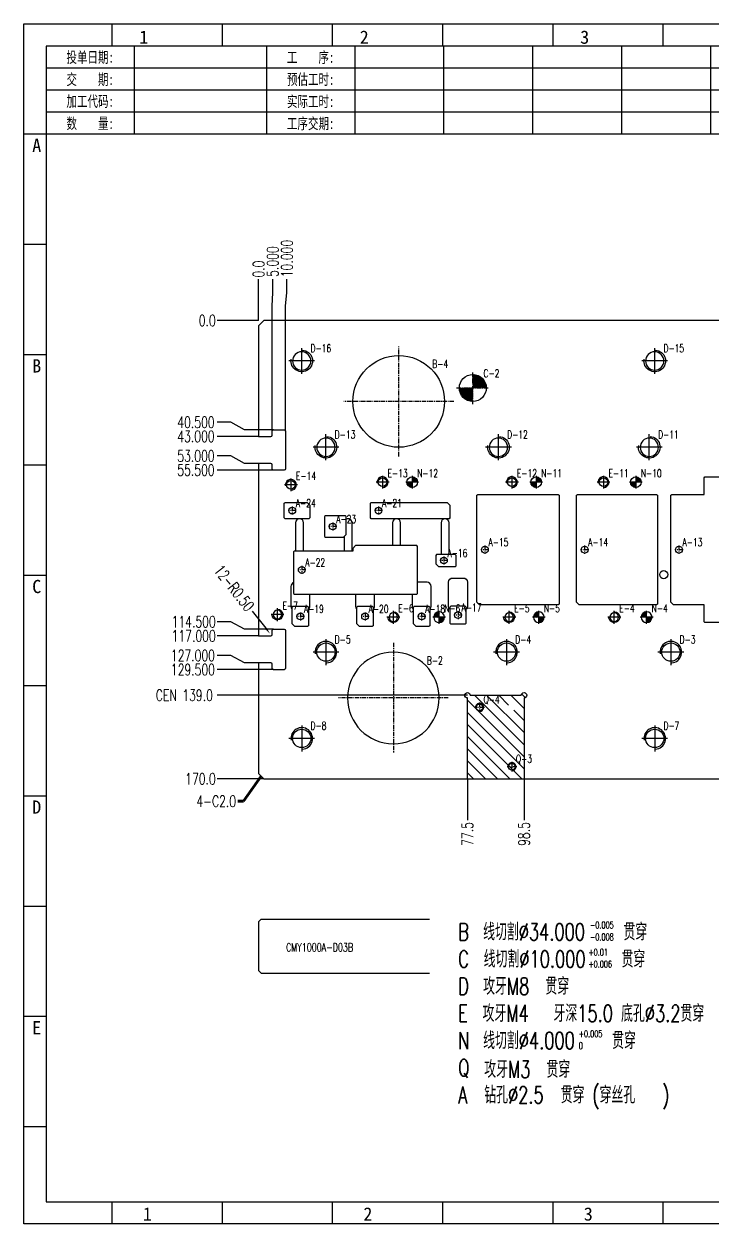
# Model space of a CAD drawing. Header units: millimetres. Extents: x -2852 to 5627, y -2271 to 1849.
# Drawn here: x 4346.7 to 4602.1, y -1220.9 to -775.8 of the extents above; entities that cross this region are included whole.
import ezdxf
from ezdxf.enums import TextEntityAlignment as Align

# ---------------------------------------------------------------- set-up
doc = ezdxf.new("R2010")
doc.units = ezdxf.units.MM
doc.header["$PDSIZE"] = 3
doc.linetypes.add('CENTER', pattern=[50.8, 31.75, -6.35, 6.35, -6.35])
doc.linetypes.add('CENTER2', pattern=[1.125, 0.75, -0.125, 0.125, -0.125])
for name, color, linetype in [('1', 7, 'Continuous'), ('41', 1, 'Continuous'), ('51', 1, 'CENTER2'), ('D03', 7, 'Continuous'), ('D031', 217, 'Continuous')]:
    doc.layers.add(name, color=color, linetype=linetype)
doc.styles.add('jet01', font='simplex.shx', dxfattribs={"width": 0.7, "bigfont": 'hztxt.shx'})
doc.styles.add('jet02', font='simplex.shx', dxfattribs={"width": 0.7})
doc.styles.get("Standard").update_dxf_attribs({"font": '仿宋_GB2312_0.ttf', "width": 0.7})
doc.styles.add('tk', font='', dxfattribs={"width": 0.7})
doc.styles.add('tk 2', font='仿宋_GB2312_0.ttf', dxfattribs={"width": 0.65})
doc.styles.get('tk').set_extended_font_data('NSimSun')
doc.dimstyles.new('jet02', dxfattribs={"dimtxt": 3.5, "dimasz": 2.1, "dimexe": 1, "dimexo": 0, "dimgap": 0.5, "dimtad": 0, "dimtoh": 1, "dimdec": 3, "dimzin": 9, "dimdsep": 46, "dimtxsty": 'jet02', "dimcen": 0, "dimclrt": 256, "dimazin": 2, "dimtfac": 1, "dimtdec": 3, "dimtofl": 0, "dimtmove": 0, "dimatfit": 1, "dimfxl": 0, "dimarcsym": 0})

# ---------------------------------------------------------------- blocks, each defined once
blk = doc.blocks.new('A3-N')
at = {"layer": '1', "color": 1}
for p, q in [((0, 0), (0, 296.73)), ((0, 296.73), (420, 296.73)), ((21.82, 291.27), (21.82, 296.73)), ((49.09, 291.27), (49.09, 296.73)), ((76.36, 291.27), (76.36, 296.73)), ((103.64, 291.27), (103.64, 296.73)), ((103.64, 291.27), (103.64, 296.73)), ((103.64, 291.27), (103.64, 296.73)), ((130.91, 291.27), (130.91, 296.73)), ((158.18, 291.27), (158.18, 296.73)), ((5.45, 269.45), (0, 269.45)), ((5.45, 242.18), (0, 242.18)), ((5.45, 214.91), (0, 214.91)), ((5.45, 187.64), (0, 187.64)), ((5.45, 160.36), (0, 160.36)), ((5.45, 133.09), (0, 133.09)), ((5.45, 105.82), (0, 105.82)), ((5.45, 78.55), (0, 78.55)), ((5.45, 51.27), (0, 51.27)), ((5.45, 24), (0, 24)), ((21.82, 0), (21.82, 5.45)), ((49.09, 0), (49.09, 5.45)), ((76.36, 0), (76.36, 5.45)), ((103.64, 0), (103.64, 5.45)), ((130.91, 0), (130.91, 5.45)), ((158.18, 0), (158.18, 5.45)), ((1, 0), (0, 0)), ((420, 0), (1, 0))]:
    blk.add_line(p, q, dxfattribs=at)
at = {"layer": '1'}
blk.add_lwpolyline([(221.45, 5.45), (414.55, 5.45), (414.55, 291.27), (5.45, 291.27), (5.45, 5.45), (414.55, 5.45)], dxfattribs=at)
at = {"layer": '41'}
for p, q in [((27.27, 291.27), (27.27, 269.45)), ((60, 291.27), (60, 269.45)), ((81.82, 291.27), (81.82, 269.45)), ((103.82, 291.27), (103.82, 269.45)), ((125.82, 291.27), (125.82, 269.45)), ((147.82, 291.27), (147.82, 269.45)), ((169.82, 291.27), (169.82, 269.45)), ((367.82, 285.82), (5.45, 285.82)), ((367.82, 280.36), (5.45, 280.36)), ((367.82, 274.91), (5.45, 274.91)), ((414.55, 269.45), (5.45, 269.45))]:
    blk.add_line(p, q, dxfattribs=at)
at = {"layer": '1', "color": 1}
for s, p in [('1', (29.64, 295.11)), ('2', (84.18, 295.11)), ('3', (138.73, 295.11)), ('1', (30.53, 4.11)), ('2', (85.08, 4.11)), ('3', (139.62, 4.11))]:
    blk.add_text(s, height=3.27, dxfattribs=at).set_placement(p, align=Align.TOP_CENTER)
at = {"layer": '1', "style": 'tk', "width": 0.7}
for s, p in [('投单日期:', (16.36, 288.55)), ('工    序:', (70.91, 288.55)), ('交    期:', (16.36, 283.09)), ('预估工时:', (70.91, 283.09)), ('加工代码:', (16.36, 277.64)), ('实际工时:', (70.91, 277.64)), ('数    量:', (16.36, 272.18)), ('工序交期:', (70.91, 272.18))]:
    blk.add_text(s, height=2.727, dxfattribs=at).set_placement(p, align=Align.MIDDLE)
at = {"layer": '1', "color": 1}
for s, p in [('A', (2.04, 268.36)), ('B', (2.04, 213.82)), ('C', (2.04, 159.27)), ('D', (2.04, 104.73)), ('E', (2.04, 50.18))]:
    blk.add_text(s, height=3.27, dxfattribs=at).set_placement(p, align=Align.TOP_LEFT)
at = {"layer": '1', "style": 'tk 2', "width": 0.7}
for tag, p in [('PATR-NO1', (309.84, 32.96)), ('TITLE', (365.74, 30.9)), ('PATR-NO2', (309.84, 27.81)), ('DWG-NO:', (366.54, 18.14))]:
    blk.add_attdef(tag, p, '', height=3.27, dxfattribs=at)
at = {"layer": '1', "color": 1, "style": 'tk 2', "width": 0.7}
for tag, p in [('DRAW', (314.55, 7.27)), ('DATE', (334.72, 7.32))]:
    blk.add_attdef(tag, p, '', height=3.49, dxfattribs=at)
at = {"layer": '1', "style": 'tk 2', "width": 0.7}
for tag, p in [('SCALE', (376.55, 8.73)), ('SHEET', (386.6, 8.72)), ('REV', (397.38, 8.73))]:
    blk.add_attdef(tag, text='', height=2.18, dxfattribs=at).set_placement(p, align=Align.MIDDLE_LEFT)
blk = doc.blocks.new('D03-POST20')
at = {"layer": 'D03', "color": 6, "linetype": 'CENTER', "ltscale": 0.05}
for p, q in [((0, 20.4), (0, -20.4)), ((20.4, 0), (-20.4, 0))]:
    blk.add_line(p, q, dxfattribs=at)
at = {"layer": 'D03', "linetype": 'Continuous', "ltscale": 0.05}
blk.add_circle((0, 0), 17, dxfattribs=at)
blk = doc.blocks.new('D03-M3')
at = {"layer": 'D03', "color": 6, "linetype": 'CENTER', "ltscale": 0.05}
for p, q in [((1.8, 0), (-1.8, 0)), ((0, 1.8), (0, -1.8))]:
    blk.add_line(p, q, dxfattribs=at)
at = {"layer": 'D03', "linetype": 'Continuous', "ltscale": 0.05}
blk.add_circle((0, 0), 1.25, dxfattribs=at)
at = {"layer": 'D03', "color": 3, "linetype": 'Continuous', "ltscale": 0.05}
blk.add_arc((0, 0), 1.5, 275.0197, 189.0761, dxfattribs=at)
blk = doc.blocks.new('D03-PIN10')
at = {"layer": 'D03', "color": 6, "linetype": 'CENTER', "ltscale": 0.05}
for p, q in [((0, 6), (0, -6)), ((6, 0), (-6, 0))]:
    blk.add_line(p, q, dxfattribs=at)
at = {"layer": 'D03', "linetype": 'Continuous', "ltscale": 0.05}
blk.add_circle((0, 0), 5, dxfattribs=at)
blk = doc.blocks.new('D03-M4')
at = {"layer": 'D03', "color": 6, "linetype": 'CENTER'}
for p, q in [((2.4, 0), (-2.4, 0)), ((0, 2.4), (0, -2.4))]:
    blk.add_line(p, q, dxfattribs=at)
at = {"layer": 'D03', "linetype": 'Continuous'}
blk.add_circle((0, 0), 1.6, dxfattribs=at)
at = {"layer": 'D03', "color": 3, "linetype": 'Continuous'}
blk.add_arc((0, 0), 2, 275.0197, 189.0761, dxfattribs=at)
blk = doc.blocks.new('D03-DL4')
at = {"layer": 'D03', "color": 6, "linetype": 'CENTER'}
for p, q in [((2.4, 0), (-2.4, 0)), ((0, 2.4), (0, -2.4))]:
    blk.add_line(p, q, dxfattribs=at)
at = {"layer": 'D03', "linetype": 'Continuous'}
blk.add_circle((0, 0), 2, dxfattribs=at)
blk = doc.blocks.new('D03-L8')
at = {"layer": 'D03', "color": 6, "linetype": 'CENTER'}
for p, q in [((0, 4.8), (0, -4.8)), ((4.8, 0), (-4.8, 0))]:
    blk.add_line(p, q, dxfattribs=at)
at = {"layer": 'D03', "linetype": 'Continuous'}
blk.add_circle((0, 0), 3.4, dxfattribs=at)
at = {"layer": 'D03', "color": 3, "linetype": 'Continuous'}
blk.add_arc((0, 0), 4, 275.0197, 189.0761, dxfattribs=at)
blk = doc.blocks.new('WCS')
at = {"layer": '1', "color": 6, "linetype": 'CENTER', "ltscale": 0.05}
for p, q in [((1.5, 0), (-1.5, 0)), ((0, 1.5), (0, -1.5))]:
    blk.add_line(p, q, dxfattribs=at)
at = {"layer": '1', "linetype": 'Continuous', "ltscale": 0.05}
blk.add_circle((0, 0), 1.25, dxfattribs=at)
blk = doc.blocks.new('*D4894')
at = {"layer": '41', "ltscale": 0.05}
blk.add_line((1631.62, 2237.45), (1636.59, 2231.13), dxfattribs=at)
blk.add_solid([(1636.26, 2230.87), (1636.92, 2231.39), (1638.15, 2229.15)], dxfattribs=at)
at = {"layer": 'Defpoints', "color": 0, "ltscale": 0.05}
for p in [(1638.15, 2229.15), (1638.45, 2228.76)]:
    blk.add_point(p, dxfattribs=at)
at = {"layer": '41', "ltscale": 0.05, "insert": (1624.89, 2246.02), "char_height": 4.2, "attachment_point": 5, "rotation": 308.1592, "style": 'jet02'}
blk.add_mtext('12-R0.50', dxfattribs=at)
blk = doc.blocks.new('*D4896')
at = {"layer": '41', "ltscale": 0.05}
blk.add_line((1633.95, 2345.26), (1618.58, 2345.26), dxfattribs=at)
at = {"layer": 'Defpoints', "color": 0, "ltscale": 0.05}
for p in [(1618.58, 2345.26), (1633.95, 2345.26), (1633.95, 2345.26)]:
    blk.add_point(p, dxfattribs=at)
at = {"layer": '41', "ltscale": 0.05, "insert": (1614.9, 2345.26), "char_height": 4.2, "attachment_point": 5, "style": 'jet02'}
blk.add_mtext('0.0', dxfattribs=at)
blk = doc.blocks.new('*D4897')
at = {"layer": '41', "ltscale": 0.05}
blk.add_line((1635.95, 2175.26), (1618.58, 2175.26), dxfattribs=at)
at = {"layer": 'Defpoints', "color": 0, "ltscale": 0.05}
for p in [(1633.95, 2345.26), (1618.58, 2175.26), (1635.95, 2175.26)]:
    blk.add_point(p, dxfattribs=at)
at = {"layer": '41', "ltscale": 0.05, "insert": (1612.38, 2175.26), "char_height": 4.2, "attachment_point": 5, "style": 'jet02'}
blk.add_mtext('170.0', dxfattribs=at)
blk = doc.blocks.new('*D4898')
at = {"layer": '41', "ltscale": 0.05}
blk.add_line((1711.45, 2206.26), (1618.58, 2206.26), dxfattribs=at)
at = {"layer": 'Defpoints', "color": 0, "ltscale": 0.05}
for p in [(1633.95, 2345.26), (1618.58, 2206.26), (1711.45, 2206.26)]:
    blk.add_point(p, dxfattribs=at)
at = {"layer": '41', "ltscale": 0.05, "insert": (1605.38, 2206.26), "char_height": 4.2, "attachment_point": 5, "style": 'jet02'}
blk.add_mtext('{\\C1; CEN }139.0', dxfattribs=at)
blk = doc.blocks.new('*D4899')
at = {"layer": '41', "ltscale": 0.05}
blk.add_line((1639.45, 2215.76), (1618.58, 2215.76), dxfattribs=at)
at = {"layer": 'Defpoints', "color": 0, "ltscale": 0.05}
for p in [(1633.95, 2345.26), (1618.58, 2215.76), (1639.45, 2215.76)]:
    blk.add_point(p, dxfattribs=at)
at = {"layer": '41', "ltscale": 0.05, "insert": (1609.58, 2215.76), "char_height": 4.2, "attachment_point": 5, "style": 'jet02'}
blk.add_mtext('129.500', dxfattribs=at)
blk = doc.blocks.new('*D4900')
at = {"layer": '41', "ltscale": 0.05}
for p, q in [((1623.62, 2221.01), (1618.58, 2221.01)), ((1628.66, 2218.26), (1623.62, 2221.01)), ((1633.95, 2218.26), (1628.66, 2218.26))]:
    blk.add_line(p, q, dxfattribs=at)
at = {"layer": 'Defpoints', "color": 0, "ltscale": 0.05}
for p in [(1633.95, 2345.26), (1618.58, 2221.01), (1633.95, 2218.26)]:
    blk.add_point(p, dxfattribs=at)
at = {"layer": '41', "ltscale": 0.05, "insert": (1609.58, 2221.01), "char_height": 4.2, "attachment_point": 5, "style": 'jet02'}
blk.add_mtext('127.000', dxfattribs=at)
blk = doc.blocks.new('*D4901')
at = {"layer": '41', "ltscale": 0.05}
blk.add_line((1633.95, 2228.26), (1618.58, 2228.26), dxfattribs=at)
at = {"layer": 'Defpoints', "color": 0, "ltscale": 0.05}
for p in [(1633.95, 2345.26), (1618.58, 2228.26), (1633.95, 2228.26)]:
    blk.add_point(p, dxfattribs=at)
at = {"layer": '41', "ltscale": 0.05, "insert": (1609.86, 2228.26), "char_height": 4.2, "attachment_point": 5, "style": 'jet02'}
blk.add_mtext('117.000', dxfattribs=at)
blk = doc.blocks.new('*D4902')
at = {"layer": '41', "ltscale": 0.05}
for p, q in [((1623.62, 2233.51), (1618.58, 2233.51)), ((1628.66, 2230.76), (1623.62, 2233.51)), ((1639.45, 2230.76), (1628.66, 2230.76))]:
    blk.add_line(p, q, dxfattribs=at)
at = {"layer": 'Defpoints', "color": 0, "ltscale": 0.05}
for p in [(1633.95, 2345.26), (1618.58, 2233.51), (1639.45, 2230.76)]:
    blk.add_point(p, dxfattribs=at)
at = {"layer": '41', "ltscale": 0.05, "insert": (1609.86, 2233.51), "char_height": 4.2, "attachment_point": 5, "style": 'jet02'}
blk.add_mtext('114.500', dxfattribs=at)
blk = doc.blocks.new('*D4903')
at = {"layer": '41', "ltscale": 0.05}
blk.add_line((1639.45, 2289.76), (1618.58, 2289.76), dxfattribs=at)
at = {"layer": 'Defpoints', "color": 0, "ltscale": 0.05}
for p in [(1633.95, 2345.26), (1618.58, 2289.76), (1639.45, 2289.76)]:
    blk.add_point(p, dxfattribs=at)
at = {"layer": '41', "ltscale": 0.05, "insert": (1610.7, 2289.76), "char_height": 4.2, "attachment_point": 5, "style": 'jet02'}
blk.add_mtext('55.500', dxfattribs=at)
blk = doc.blocks.new('*D4904')
at = {"layer": '41', "ltscale": 0.05}
for p, q in [((1623.62, 2295.01), (1618.58, 2295.01)), ((1628.66, 2292.26), (1623.62, 2295.01)), ((1633.95, 2292.26), (1628.66, 2292.26))]:
    blk.add_line(p, q, dxfattribs=at)
at = {"layer": 'Defpoints', "color": 0, "ltscale": 0.05}
for p in [(1633.95, 2345.26), (1618.58, 2295.01), (1633.95, 2292.26)]:
    blk.add_point(p, dxfattribs=at)
at = {"layer": '41', "ltscale": 0.05, "insert": (1610.7, 2295.01), "char_height": 4.2, "attachment_point": 5, "style": 'jet02'}
blk.add_mtext('53.000', dxfattribs=at)
blk = doc.blocks.new('*D4905')
at = {"layer": '41', "ltscale": 0.05}
blk.add_line((1633.95, 2302.26), (1618.58, 2302.26), dxfattribs=at)
at = {"layer": 'Defpoints', "color": 0, "ltscale": 0.05}
for p in [(1633.95, 2345.26), (1618.58, 2302.26), (1633.95, 2302.26)]:
    blk.add_point(p, dxfattribs=at)
at = {"layer": '41', "ltscale": 0.05, "insert": (1610.7, 2302.26), "char_height": 4.2, "attachment_point": 5, "style": 'jet02'}
blk.add_mtext('43.000', dxfattribs=at)
blk = doc.blocks.new('*D4906')
at = {"layer": '41', "ltscale": 0.05}
for p, q in [((1623.62, 2307.51), (1618.58, 2307.51)), ((1628.66, 2304.76), (1623.62, 2307.51)), ((1639.45, 2304.76), (1628.66, 2304.76))]:
    blk.add_line(p, q, dxfattribs=at)
at = {"layer": 'Defpoints', "color": 0, "ltscale": 0.05}
for p in [(1633.95, 2345.26), (1618.58, 2307.51), (1639.45, 2304.76)]:
    blk.add_point(p, dxfattribs=at)
at = {"layer": '41', "ltscale": 0.05, "insert": (1610.7, 2307.51), "char_height": 4.2, "attachment_point": 5, "style": 'jet02'}
blk.add_mtext('40.500', dxfattribs=at)
blk = doc.blocks.new('*D4907')
at = {"layer": '41', "ltscale": 0.05}
blk.add_line((1855.45, 2314.26), (1952.33, 2314.26), dxfattribs=at)
at = {"layer": 'Defpoints', "color": 0, "ltscale": 0.05}
for p in [(1633.95, 2345.26), (1855.45, 2314.26), (1952.33, 2314.26)]:
    blk.add_point(p, dxfattribs=at)
at = {"layer": '41', "ltscale": 0.05, "insert": (1962.66, 2314.26), "char_height": 4.2, "attachment_point": 5, "style": 'jet02'}
blk.add_mtext('31.0{\\C1; CEN }', dxfattribs=at)
blk = doc.blocks.new('*D4908')
at = {"layer": '41', "ltscale": 0.05}
blk.add_line((1633.95, 2345.26), (1633.95, 2360.64), dxfattribs=at)
at = {"layer": 'Defpoints', "color": 0, "ltscale": 0.05}
for p in [(1633.95, 2360.64), (1633.95, 2345.26), (1633.95, 2345.26)]:
    blk.add_point(p, dxfattribs=at)
at = {"layer": '41', "ltscale": 0.05, "insert": (1633.95, 2364.32), "char_height": 4.2, "attachment_point": 5, "rotation": 90, "style": 'jet02'}
blk.add_mtext('0.0', dxfattribs=at)
blk = doc.blocks.new('*D4909')
at = {"layer": '41', "ltscale": 0.05}
for p, q in [((1639.2, 2355.6), (1639.2, 2360.64)), ((1638.95, 2350.56), (1639.2, 2355.6)), ((1638.95, 2304.26), (1638.95, 2350.56))]:
    blk.add_line(p, q, dxfattribs=at)
at = {"layer": 'Defpoints', "color": 0, "ltscale": 0.05}
for p in [(1639.2, 2360.64), (1633.95, 2345.26), (1638.95, 2304.26)]:
    blk.add_point(p, dxfattribs=at)
at = {"layer": '41', "ltscale": 0.05, "insert": (1639.2, 2367.12), "char_height": 4.2, "attachment_point": 5, "rotation": 90, "style": 'jet02'}
blk.add_mtext('5.000', dxfattribs=at)
blk = doc.blocks.new('*D4910')
at = {"layer": '41', "ltscale": 0.05}
for p, q in [((1644.45, 2355.6), (1644.45, 2360.64)), ((1643.95, 2350.56), (1644.45, 2355.6)), ((1643.95, 2304.26), (1643.95, 2350.56))]:
    blk.add_line(p, q, dxfattribs=at)
at = {"layer": 'Defpoints', "color": 0, "ltscale": 0.05}
for p in [(1644.45, 2360.64), (1633.95, 2345.26), (1643.95, 2304.26)]:
    blk.add_point(p, dxfattribs=at)
at = {"layer": '41', "ltscale": 0.05, "insert": (1644.45, 2368.24), "char_height": 4.2, "attachment_point": 5, "rotation": 90, "style": 'jet02'}
blk.add_mtext('10.000', dxfattribs=at)
blk = doc.blocks.new('*D4911')
at = {"layer": '41', "ltscale": 0.05}
blk.add_line((1834.45, 2345.26), (1834.45, 2360.64), dxfattribs=at)
at = {"layer": 'Defpoints', "color": 0, "ltscale": 0.05}
for p in [(1834.45, 2360.64), (1633.95, 2345.26), (1834.45, 2345.26)]:
    blk.add_point(p, dxfattribs=at)
at = {"layer": '41', "ltscale": 0.05, "insert": (1834.45, 2367.12), "char_height": 4.2, "attachment_point": 5, "rotation": 90, "style": 'jet02'}
blk.add_mtext('200.5', dxfattribs=at)
blk = doc.blocks.new('*D4912')
at = {"layer": '41', "ltscale": 0.05}
blk.add_line((1855.45, 2345.26), (1855.45, 2360.64), dxfattribs=at)
at = {"layer": 'Defpoints', "color": 0, "ltscale": 0.05}
for p in [(1855.45, 2360.64), (1633.95, 2345.26), (1855.45, 2345.26)]:
    blk.add_point(p, dxfattribs=at)
at = {"layer": '41', "ltscale": 0.05, "insert": (1855.45, 2366.84), "char_height": 4.2, "attachment_point": 5, "rotation": 90, "style": 'jet02'}
blk.add_mtext('221.5', dxfattribs=at)
blk = doc.blocks.new('*D4913')
at = {"layer": '41', "ltscale": 0.05}
blk.add_line((1936.95, 2343.26), (1936.95, 2360.64), dxfattribs=at)
at = {"layer": 'Defpoints', "color": 0, "ltscale": 0.05}
for p in [(1936.95, 2360.64), (1633.95, 2345.26), (1936.95, 2343.26)]:
    blk.add_point(p, dxfattribs=at)
at = {"layer": '41', "ltscale": 0.05, "insert": (1936.95, 2367.12), "char_height": 4.2, "attachment_point": 5, "rotation": 90, "style": 'jet02'}
blk.add_mtext('303.0', dxfattribs=at)
blk = doc.blocks.new('*D4914')
at = {"layer": '41', "ltscale": 0.05}
blk.add_line((1711.45, 2175.26), (1711.45, 2159.88), dxfattribs=at)
at = {"layer": 'Defpoints', "color": 0, "ltscale": 0.05}
for p in [(1633.95, 2345.26), (1711.45, 2175.26), (1711.45, 2159.88)]:
    blk.add_point(p, dxfattribs=at)
at = {"layer": '41', "ltscale": 0.05, "insert": (1711.45, 2154.8), "char_height": 4.2, "attachment_point": 5, "rotation": 90, "style": 'jet02'}
blk.add_mtext('77.5', dxfattribs=at)
blk = doc.blocks.new('*D4915')
at = {"layer": '41', "ltscale": 0.05}
blk.add_line((1732.45, 2175.26), (1732.45, 2159.88), dxfattribs=at)
at = {"layer": 'Defpoints', "color": 0, "ltscale": 0.05}
for p in [(1633.95, 2345.26), (1732.45, 2175.26), (1732.45, 2159.88)]:
    blk.add_point(p, dxfattribs=at)
at = {"layer": '41', "ltscale": 0.05, "insert": (1732.45, 2154.8), "char_height": 4.2, "attachment_point": 5, "rotation": 90, "style": 'jet02'}
blk.add_mtext('98.5', dxfattribs=at)

msp = doc.modelspace()

# ---------------------------------------------------------------- hatches: boundary and pattern name
at = {"layer": 'D03', "ltscale": 0.05}
h = msp.add_hatch(dxfattribs=at)
h.set_pattern_fill('ANSI31', color=3, scale=0.1, angle=180, style=0)
h.set_pattern_definition([(225, (5160.48674, -336.19707), (0.2245064, -0.2245064), [])])
h.paths.add_polyline_path([(4513.309, -915.7575), (4513.309, -910.7575), (4508.309, -910.7575, 0.41421356)])
h.paths.add_polyline_path([(4518.309, -910.7575, 0.41421356), (4513.309, -905.7575), (4513.309, -910.7575)])
h = msp.add_hatch(dxfattribs=at)
h.set_pattern_fill('ANSI31', color=3, scale=0.1, style=0)
h.set_pattern_definition([(45, (1606.0989, -1517.83882), (-0.224506403, 0.224506403), [])])
h.paths.add_polyline_path([(4490.809, -943.6975), (4490.809, -945.7075), (4492.819, -945.7075, 0.41421356)])
h.paths.add_polyline_path([(4490.809, -945.7075), (4488.799, -945.7075, 0.41421356), (4490.809, -947.7175)])
h = msp.add_hatch(dxfattribs=at)
h.set_pattern_fill('ANSI31', color=3, scale=0.1, style=0)
h.set_pattern_definition([(45, (1652.0989, -1517.83882), (-0.224506403, 0.224506403), [])])
h.paths.add_polyline_path([(4536.809, -943.6975), (4536.809, -945.7075), (4538.819, -945.7075, 0.41421356)])
h.paths.add_polyline_path([(4536.809, -945.7075), (4534.799, -945.7075, 0.41421356), (4536.809, -947.7175)])
h = msp.add_hatch(dxfattribs=at)
h.set_pattern_fill('ANSI31', color=3, scale=0.1, style=0)
h.set_pattern_definition([(45, (1689.0989, -1517.83882), (-0.224506403, 0.224506403), [])])
h.paths.add_polyline_path([(4573.809, -943.6975), (4573.809, -945.7075), (4575.819, -945.7075, 0.41421356)])
h.paths.add_polyline_path([(4573.809, -945.7075), (4571.799, -945.7075, 0.41421356), (4573.809, -947.7175)])
h = msp.add_hatch(dxfattribs=at)
h.set_pattern_fill('ANSI31', color=3, scale=0.1, style=0)
h.set_pattern_definition([(315, (1616.0989, -423.67624), (-0.224506403, -0.224506403), [])])
edge = h.paths.add_edge_path()
edge.add_line((4500.809, -997.8175), (4500.809, -995.8075))
edge.add_line((4500.809, -995.8075), (4502.819, -995.8075))
edge.add_ellipse((4500.809, -995.8075), major_axis=(-1.4213, 1.4213), ratio=1, start_angle=135, end_angle=225, ccw=False)
edge = h.paths.add_edge_path()
edge.add_line((4500.809, -995.8075), (4498.799, -995.8075))
edge.add_ellipse((4500.809, -995.8075), major_axis=(-1.4213, 1.4213), ratio=1, start_angle=-45, end_angle=45, ccw=False)
edge.add_line((4500.809, -993.7975), (4500.809, -995.8075))
h = msp.add_hatch(dxfattribs=at)
h.set_pattern_fill('ANSI31', color=3, scale=0.1, style=0)
h.set_pattern_definition([(315, (1653.0989, -423.67624), (-0.224506403, -0.224506403), [])])
edge = h.paths.add_edge_path()
edge.add_line((4537.809, -997.8175), (4537.809, -995.8075))
edge.add_line((4537.809, -995.8075), (4539.819, -995.8075))
edge.add_ellipse((4537.809, -995.8075), major_axis=(-1.4213, 1.4213), ratio=1, start_angle=135, end_angle=225, ccw=False)
edge = h.paths.add_edge_path()
edge.add_line((4537.809, -995.8075), (4535.799, -995.8075))
edge.add_ellipse((4537.809, -995.8075), major_axis=(-1.4213, 1.4213), ratio=1, start_angle=-45, end_angle=45, ccw=False)
edge.add_line((4537.809, -993.7975), (4537.809, -995.8075))
h = msp.add_hatch(dxfattribs=at)
h.set_pattern_fill('ANSI31', color=3, scale=0.1, style=0)
h.set_pattern_definition([(315, (1693.0989, -423.67624), (-0.224506403, -0.224506403), [])])
edge = h.paths.add_edge_path()
edge.add_line((4577.809, -997.8175), (4577.809, -995.8075))
edge.add_line((4577.809, -995.8075), (4579.819, -995.8075))
edge.add_ellipse((4577.809, -995.8075), major_axis=(-1.4213, 1.4213), ratio=1, start_angle=135, end_angle=225, ccw=False)
edge = h.paths.add_edge_path()
edge.add_line((4577.809, -995.8075), (4575.799, -995.8075))
edge.add_ellipse((4577.809, -995.8075), major_axis=(-1.4213, 1.4213), ratio=1, start_angle=-45, end_angle=45, ccw=False)
edge.add_line((4577.809, -993.7975), (4577.809, -995.8075))
h = msp.add_hatch(dxfattribs=at)
h.set_pattern_fill('ANSI31', color=5, style=0)
h.set_pattern_definition([(135, (8442.103, -1598.7858), (2.245064, 2.245064), [])])
edge = h.paths.add_edge_path()
edge.add_ellipse((4511.309, -1024.7575), major_axis=(-0.7071, 0.7071), ratio=1, start_angle=-135, end_angle=135, ccw=False)
edge.add_line((4512.309, -1024.7575), (4531.309, -1024.7575))
edge.add_ellipse((4532.309, -1024.7575), major_axis=(0.7071, 0.7071), ratio=1, start_angle=-135, end_angle=135, ccw=False)
edge.add_line((4532.309, -1025.7575), (4532.309, -1055.7575))
edge.add_line((4532.309, -1055.7575), (4511.309, -1055.7575))
edge.add_line((4511.309, -1055.7575), (4511.309, -1025.7575))
edge = h.paths.add_edge_path(flags=16)
edge.add_line((4527.809, -1030.7575), (4527.809, -1030.5075))
edge.add_ellipse((4527.809, -1029.2575), major_axis=(-0.8839, 0.8839), ratio=1, start_angle=135, end_angle=225)
edge.add_line((4529.059, -1029.2575), (4529.309, -1029.2575))
edge.add_ellipse((4527.809, -1029.2575), major_axis=(1.0607, 1.0607), ratio=1, start_angle=315, end_angle=585)
edge = h.paths.add_edge_path(flags=16)
edge.add_line((4515.809, -1052.7575), (4515.809, -1052.5075))
edge.add_ellipse((4515.809, -1051.2575), major_axis=(-0.8839, 0.8839), ratio=1, start_angle=135, end_angle=225)
edge.add_line((4517.059, -1051.2575), (4517.309, -1051.2575))
edge.add_ellipse((4515.809, -1051.2575), major_axis=(1.0607, 1.0607), ratio=1, start_angle=315, end_angle=585)

# ---------------------------------------------------------------- linework, layer by layer
at = {"layer": '1', "ltscale": 0.05}
for p, q in [((4434.809, -1107.8311), (4433.809, -1108.8311)), ((4434.809, -1107.8311), (4497.1831, -1107.8311)), ((4433.809, -1108.8311), (4433.809, -1126.8311)), ((4433.809, -1126.8311), (4434.809, -1127.8311)), ((4434.809, -1127.8311), (4497.1831, -1127.8311))]:
    msp.add_line(p, q, dxfattribs=at)
msp.add_lwpolyline([(4734.809, -885.7575), (4435.809, -885.7575), (4433.809, -887.7575), (4433.809, -928.7575), (4433.809, -928.7575), (4438.309, -928.7575, 0.41421356), (4438.809, -928.2575), (4438.809, -926.7575, -0.41421356), (4439.309, -926.2575), (4443.309, -926.2575, -0.41421356), (4443.809, -926.7575), (4443.809, -940.7575, -0.41421356), (4443.309, -941.2575), (4439.309, -941.2575, -0.41421356), (4438.809, -940.7575), (4438.809, -939.2575, 0.41421356), (4438.309, -938.7575), (4433.809, -938.7575), (4433.809, -1002.7575), (4438.309, -1002.7575, 0.41421356), (4438.809, -1002.2575), (4438.809, -1000.7575, -0.41421356), (4439.309, -1000.2575), (4443.309, -1000.2575, -0.41421356), (4443.809, -1000.7575), (4443.809, -1014.7575, -0.41421356), (4443.309, -1015.2575), (4439.309, -1015.2575, -0.41421356), (4438.809, -1014.7575), (4438.809, -1013.2575, 0.41421356), (4438.309, -1012.7575), (4433.809, -1012.7575), (4433.809, -1012.7575), (4433.809, -1053.7575), (4435.809, -1055.7575), (4734.809, -1055.7575)], format="xyb", dxfattribs=at)
at = {"layer": 'D03', "ltscale": 0.05}
for points in [[(4599.109, -944.0575), (4599.409, -943.7575), (4604.809, -943.7575), (4605.109, -944.0575), (4605.109, -950.2575), (4618.009, -950.2575), (4618.309, -950.5575), (4618.309, -990.9575), (4618.009, -991.2575), (4605.109, -991.2575), (4605.109, -997.4575), (4604.809, -997.7575), (4599.409, -997.7575), (4599.109, -997.4575), (4599.109, -991.2575), (4587.809, -991.2575), (4586.809, -990.2575), (4586.809, -950.5575), (4587.109, -950.2575), (4599.109, -950.2575)], [(4515.809, -991.2575), (4514.809, -990.2575), (4514.809, -950.5575), (4515.109, -950.2575), (4545.009, -950.2575), (4545.309, -950.5575), (4545.309, -990.9575), (4545.009, -991.2575)], [(4552.809, -991.2575), (4551.809, -990.2575), (4551.809, -950.5575), (4552.109, -950.2575), (4581.509, -950.2575), (4581.809, -950.5575), (4581.809, -990.9575), (4581.509, -991.2575)], [(4458.309, -965.8575), (4458.609, -966.1575), (4465.309, -966.1575), (4466.309, -965.1575), (4466.309, -958.4575), (4466.009, -958.1575), (4458.609, -958.1575), (4458.309, -958.4575)], [(4468.809, -971.2575), (4447.109, -971.2575), (4446.809, -971.5575), (4446.809, -986.9575), (4447.109, -987.2575), (4492.509, -987.2575), (4492.809, -986.9575), (4492.809, -969.5575), (4492.509, -969.2575), (4469.809, -969.2575), (4468.809, -970.2575), (4468.809, -971.2575)], [(4500.589, -976.9875), (4506.789, -976.9875), (4507.089, -976.6875), (4507.089, -972.8875), (4506.789, -972.5875), (4499.889, -972.5875), (4499.589, -972.8875), (4499.589, -975.9875)]]:
    msp.add_lwpolyline(points, close=True, dxfattribs=at)
at = {"layer": 'D03', "color": 3, "ltscale": 0.05}
for points in [[(4443.609, -953.2575), (4451.809, -953.2575), (4452.809, -954.2575), (4452.809, -958.9575), (4452.509, -959.2575), (4443.609, -959.2575), (4443.309, -958.9575), (4443.309, -953.5575)], [(4475.609, -953.2575), (4503.809, -953.2575), (4504.809, -954.2575), (4504.809, -958.9575), (4504.509, -959.2575), (4475.609, -959.2575), (4475.309, -958.9575), (4475.309, -953.5575)]]:
    msp.add_lwpolyline(points, close=True, dxfattribs=at)
at = {"layer": 'D03', "color": 3}
for points in [[(4452.309, -992.0575), (4452.309, -998.9575), (4452.009, -999.2575), (4447.309, -999.2575), (4446.309, -998.2575), (4446.309, -992.0575), (4446.609, -991.7575), (4452.009, -991.7575)], [(4476.309, -992.0575), (4476.309, -998.9575), (4476.009, -999.2575), (4471.309, -999.2575), (4470.309, -998.2575), (4470.309, -992.0575), (4470.609, -991.7575), (4476.009, -991.7575)], [(4497.309, -992.0575), (4497.309, -998.9575), (4497.009, -999.2575), (4492.309, -999.2575), (4491.309, -998.2575), (4491.309, -992.0575), (4491.609, -991.7575), (4497.009, -991.7575)], [(4504.809, -992.0575), (4504.809, -997.9575), (4505.109, -998.2575), (4510.509, -998.2575), (4510.809, -997.9575), (4510.809, -992.0575), (4510.509, -991.7575), (4505.109, -991.7575)]]:
    msp.add_lwpolyline(points, close=True, dxfattribs=at)
at = {"layer": 'D03'}
msp.add_lwpolyline([(4511.309, -1055.7575), (4511.309, -1025.7575, -2.41421356), (4512.309, -1024.7575), (4531.309, -1024.7575, -2.41421356), (4532.309, -1025.7575), (4532.309, -1055.7575)], format="xyb", dxfattribs=at)
at = {"layer": 'D031', "ltscale": 0.05}
for points in [[(4450.509, -971.2575), (4450.509, -960.7575, 1), (4447.509, -960.7575), (4447.509, -971.2575)], [(4468.509, -971.2575), (4468.509, -960.7575, 0.56472573), (4466.309, -959.4309, 0.56472573)], [(4486.509, -969.2575), (4486.509, -960.7575, 1), (4483.509, -960.7575), (4483.509, -969.2575)], [(4504.509, -972.5875), (4504.509, -960.7575, 1), (4501.509, -960.7575), (4501.509, -972.5875)]]:
    msp.add_lwpolyline(points, format="xyb", dxfattribs=at)
msp.add_lwpolyline([(4465.509, -965.9575), (4465.509, -971.2575)], dxfattribs=at)
at = {"layer": 'D031'}
for points in [[(4446.809, -982.9433, 0.31783725), (4445.809, -984.3575), (4445.809, -991.7575, 0.21342177), (4446.309, -992.8756, 0.21342177)], [(4497.309, -992.8756, 0.21342177), (4497.809, -991.7575), (4497.809, -984.3575, 0.41421356), (4496.309, -982.8575), (4492.809, -982.8575)], [(4504.809, -992.8756, -0.21342177), (4504.309, -991.7575), (4504.309, -982.7575, -0.41421356), (4505.809, -981.2575), (4509.809, -981.2575, -0.41421356), (4511.309, -982.7575), (4511.309, -991.7575, -0.21342177), (4510.809, -992.8756, -0.21342177)], [(4452.309, -992.8756, 0.21342177), (4452.809, -991.7575), (4452.809, -987.2575)], [(4469.809, -987.2575), (4469.809, -991.7575, 0.21342177), (4470.309, -992.8756, 0.21342177)], [(4476.309, -992.8756, 0.21342177), (4476.809, -991.7575), (4476.809, -987.2575)], [(4490.809, -987.2575), (4490.809, -991.7575, 0.21342177), (4491.309, -992.8756, 0.21342177)]]:
    msp.add_lwpolyline(points, format="xyb", dxfattribs=at)
at = {"layer": 'D031', "ltscale": 0.05}
msp.add_circle((4584.159, -980.0075), 1.5, dxfattribs=at)

# ---------------------------------------------------------------- block references
at = {"layer": '1', "ltscale": 0.05, "xscale": 1.5, "yscale": 1.5, "zscale": 1.5}
msp.add_blockref('A3-N', (4346.7373, -1220.8642), dxfattribs=at)
at = {"layer": '51', "ltscale": 0.05}
for p in [(4446.309, -956.2575), (4478.309, -956.2575), (4461.309, -962.1575), (4517.809, -970.7575), (4554.809, -970.7575), (4589.809, -970.7575), (4502.589, -974.7875), (4449.809, -978.2575), (4449.309, -995.5075), (4473.309, -995.5075), (4494.309, -995.5075), (4507.809, -995.0075)]:
    msp.add_blockref('WCS', p, dxfattribs=at)
at = {"layer": 'D03', "extrusion": (0, 0, -1), "zscale": -1, "rotation": 180}
for name, p in [('D03-L8', (-4449.809, -900.7575)), ('D03-L8', (-4580.809, -900.7575)), ('D03-L8', (-4458.809, -932.7575)), ('D03-L8', (-4522.809, -932.7575)), ('D03-L8', (-4578.809, -932.7575)), ('D03-M4', (-4440.809, -994.8075)), ('D03-M4', (-4483.809, -995.8075)), ('D03-DL4', (-4500.809, -995.8075)), ('D03-M4', (-4526.809, -995.8075)), ('D03-DL4', (-4537.809, -995.8075)), ('D03-M4', (-4565.809, -995.8075)), ('D03-DL4', (-4577.809, -995.8075))]:
    msp.add_blockref(name, p, dxfattribs=at)
at = {"layer": 'D03', "ltscale": 0.05, "rotation": 270}
msp.add_blockref('D03-POST20', (4485.809, -915.7575), dxfattribs=at)
at = {"layer": 'D03', "rotation": 180}
msp.add_blockref('D03-PIN10', (4513.309, -910.7575), dxfattribs=at)
at = {"layer": 'D03'}
for name, p in [('D03-M4', (4479.809, -945.7075)), ('D03-DL4', (4490.809, -945.7075)), ('D03-M4', (4527.809, -945.7075)), ('D03-DL4', (4536.809, -945.7075)), ('D03-M4', (4561.809, -945.7075)), ('D03-DL4', (4573.809, -945.7075)), ('D03-M4', (4445.809, -946.7075)), ('D03-L8', (4458.809, -1008.7575)), ('D03-L8', (4525.809, -1008.7575)), ('D03-L8', (4586.809, -1008.7575)), ('D03-L8', (4449.809, -1040.7575)), ('D03-L8', (4580.809, -1040.7575))]:
    msp.add_blockref(name, p, dxfattribs=at)
at = {"layer": 'D03', "ltscale": 0.05, "extrusion": (0, 0, -1), "zscale": -1, "rotation": 90}
msp.add_blockref('D03-POST20', (-4483.809, -1025.7575), dxfattribs=at)
at = {"layer": 'D03', "extrusion": (0, 0, -1), "xscale": -1, "zscale": -1}
for p in [(-4515.809, -1029.2575), (-4527.809, -1051.2575)]:
    msp.add_blockref('D03-M3', p, dxfattribs=at)

# ---------------------------------------------------------------- texts
at = {"layer": '1', "ltscale": 0.05, "style": 'jet01', "width": 0.7}
msp.add_text('CMY1000A-D03B', height=3.083124, dxfattribs=at).set_placement((4444.0087, -1119.7871))
at = {"layer": '41', "ltscale": 0.05, "style": 'jet01', "width": 0.7}
for s, height, p in [('D-16', 2.94, (4453.0532, -897.5133)), ('D-15', 2.94, (4584.0532, -897.5133)), ('B-4', 2.94, (4498.2456, -903.3209)), ('C-2', 2.94, (4517.2603, -906.8062)), ('D-13', 2.94, (4462.0532, -929.5133)), ('D-12', 2.94, (4526.0532, -929.5133)), ('D-11', 2.94, (4582.0532, -929.5133)), ('E-14', 2.94, (4447.639, -944.8775)), ('E-13', 2.94, (4481.639, -943.8775)), ('N-12', 2.94, (4492.639, -943.8775)), ('E-12', 2.94, (4529.639, -943.8775)), ('N-11', 2.94, (4538.639, -943.8775)), ('E-11', 2.94, (4563.639, -943.8775)), ('N-10', 2.94, (4575.639, -943.8775)), ('A-24', 2.94, (4447.6087, -954.9579)), ('A-21', 2.94, (4479.6087, -954.9579)), ('A-23', 2.94, (4462.6087, -960.8579)), ('A-15', 2.94, (4519.1087, -969.4579)), ('A-14', 2.94, (4556.1087, -969.4579)), ('A-13', 2.94, (4591.1087, -969.4579)), ('A-22', 2.94, (4451.1087, -976.9579)), ('A-16', 2.94, (4503.8887, -973.4879)), ('E-7', 2.94, (4442.639, -992.9775)), ('A-19', 2.94, (4450.6087, -994.2079)), ('A-20', 2.94, (4474.6087, -994.2079)), ('E-6', 2.94, (4485.639, -993.9775)), ('A-18', 2.94, (4495.6087, -994.2079)), ('N-6', 2.94, (4502.639, -993.9775)), ('A-17', 2.94, (4509.1087, -993.7079)), ('E-5', 2.94, (4528.639, -993.9775)), ('N-5', 2.94, (4539.639, -993.9775)), ('E-4', 2.94, (4567.639, -993.9775)), ('N-4', 2.94, (4579.639, -993.9775)), ('D-5', 2.94, (4462.0532, -1005.5133)), ('D-4', 2.94, (4529.0532, -1005.5133)), ('D-3', 2.94, (4590.0532, -1005.5133)), ('B-2', 2.94, (4496.2456, -1013.3209)), ('Q-4', 2.94, (4517.2854, -1027.7811)), ('D-8', 2.94, (4453.0532, -1037.5133)), ('D-7', 2.94, (4584.0532, -1037.5133)), ('Q-3', 2.94, (4529.2854, -1049.7811)), ('B', 6.3, (4507.8869, -1115.6584)), ('线切割%%c34.000', 6.3, (4517.1269, -1115.6584)), ('-0.005', 2.52, (4556.8169, -1111.2484)), ('贯穿', 6.3, (4569.2069, -1115.6584)), ('-0.008', 2.52, (4556.8169, -1115.6584)), ('C', 6.3, (4507.8869, -1125.7384)), ('线切割%%c10.000', 6.3, (4517.3369, -1125.7384)), ('+0.01', 2.52, (4556.1869, -1121.3284)), ('贯穿', 6.3, (4568.4929, -1125.7384)), ('+0.006', 2.52, (4556.1869, -1125.7384)), ('D', 6.3, (4507.8869, -1135.8184)), ('攻牙M8', 6.3, (4517.1269, -1135.8184)), ('贯穿', 6.3, (4540.2269, -1135.8184)), ('攻牙M4', 6.3, (4516.9169, -1145.8984)), (' 牙深15.0 底孔%%c3.2贯穿', 6.3, (4540.2269, -1145.8984)), ('E', 6.3, (4507.8869, -1145.8984)), ('N', 6.3, (4507.8869, -1155.9784)), ('线切割%%c4.000', 6.3, (4517.1269, -1155.9784)), ('+0.005', 2.52, (4552.6169, -1151.5684)), ('贯穿', 6.3, (4565.0069, -1155.9784)), ('0', 2.52, (4552.6169, -1155.9784)), ('Q', 6.3, (4507.8869, -1166.0584)), ('攻牙M3', 6.3, (4517.5469, -1166.6584)), ('贯穿', 6.3, (4540.6469, -1166.6584)), ('A', 6.3, (4507.8869, -1176.1384)), ('钻孔%%c2.5', 6.3, (4517.5469, -1176.1384)), ('贯穿', 6.3, (4545.8969, -1176.1384)), ('(穿丝孔   )', 6.3, (4557.6933, -1176.1384))]:
    msp.add_text(s, height=height, dxfattribs=at).set_placement(p)
at = {"layer": '41', "ltscale": 0.05, "insert": (4425.451, -1064.0518), "char_height": 4.2, "attachment_point": 6, "style": 'jet02'}
msp.add_mtext('4-C2.0', dxfattribs=at)

# ---------------------------------------------------------------- dimensions: what is measured, and where the dimension line sits
at = {"layer": '41', "ltscale": 0.05}
for feature_location, offset, dtype, origin, override, picture, middle, set_off in [((4443.809, -926.7575), (0.5, 56.379), 1, (4433.809, -885.7575), {"dimscale": 1.2, "dimtoh": 0, "dimzin": 1, "dimclrd": 256, "dimclre": 256, "dimadec": 3, "dimazin": 0, "dimatfit": 3, "dimlwd": 65535, "dimlwe": 65535}, '*D4910', (4444.309, -862.7785), (2799.8548, -3231.0141)), ((4438.809, -926.7575), (0.25, 56.379), 1, (4433.809, -885.7575), {"dimscale": 1.2, "dimtoh": 0, "dimzin": 1, "dimclrd": 256, "dimclre": 256, "dimadec": 3, "dimazin": 0, "dimatfit": 3, "dimlwd": 65535, "dimlwe": 65535}, '*D4909', (4439.059, -863.8985), (2799.8548, -3231.0141)), ((4634.309, -885.7575), (0, 15.379), 1, (4433.809, -885.7575), {"dimscale": 1.2, "dimtoh": 0, "dimdec": 1, "dimzin": 1, "dimclrd": 256, "dimclre": 256, "dimadec": 1, "dimazin": 0, "dimatfit": 3, "dimlwd": 65535, "dimlwe": 65535}, '*D4911', (4634.309, -863.8985), (2799.8548, -3231.0141)), ((4736.809, -887.7575), (0, 17.379), 1, (4433.809, -885.7575), {"dimscale": 1.2, "dimtoh": 0, "dimdec": 1, "dimzin": 1, "dimclrd": 256, "dimclre": 256, "dimadec": 1, "dimazin": 0, "dimatfit": 3, "dimlwd": 65535, "dimlwe": 65535}, '*D4913', (4736.809, -863.8985), (2799.8548, -3231.0141)), ((4655.309, -885.7575), (0, 15.379), 1, (4433.809, -885.7575), {"dimscale": 1.2, "dimtoh": 0, "dimdec": 1, "dimzin": 1, "dimclrd": 256, "dimclre": 256, "dimadec": 1, "dimazin": 0, "dimatfit": 3, "dimlwd": 65535, "dimlwe": 65535}, '*D4912', (4655.309, -864.1785), (2799.8548, -3231.0141)), ((4433.8090081371, -885.7575295548), (0, 15.3790279143), 1, (4433.8090081371, -885.7575295548), {"dimscale": 1.2, "dimtoh": 0, "dimdec": 1, "dimzin": 1, "dimclrd": 256, "dimclre": 256, "dimadec": 1, "dimazin": 0, "dimatfit": 3, "dimlwd": 65535, "dimlwe": 65535}, '*D4908', (4433.8090081371, -866.6985016405), (2799.8547928426, -3231.0141412744)), ((4433.8090081371, -885.7575295548), (-15.3790279143, 0), 0, (4433.8090081371, -885.7575295548), {"dimscale": 1.2, "dimtoh": 0, "dimdec": 1, "dimzin": 1, "dimclrd": 256, "dimclre": 256, "dimadec": 1, "dimazin": 0, "dimatfit": 3, "dimlwd": 65535, "dimlwe": 65535}, '*D4896', (4414.7499802228, -885.7575295548), (2799.8547928426, -3231.0141412744)), ((4439.309, -1015.2575), (-20.879, 0), 0, (4433.809, -885.7575), {"dimscale": 1.2, "dimtoh": 0, "dimzin": 1, "dimclrd": 256, "dimclre": 256, "dimadec": 3, "dimazin": 0, "dimatfit": 3, "dimlwd": 65535, "dimlwe": 65535}, '*D4899', (4409.43, -1015.2575), (2799.8548, -3231.0141)), ((4433.809, -1012.7575), (-15.379, 2.75), 0, (4433.809, -885.7575), {"dimscale": 1.2, "dimtoh": 0, "dimzin": 1, "dimclrd": 256, "dimclre": 256, "dimadec": 3, "dimazin": 0, "dimatfit": 3, "dimlwd": 65535, "dimlwe": 65535}, '*D4900', (4409.43, -1010.0075), (2799.8548, -3231.0141)), ((4433.809, -1002.7575), (-15.379, 0), 0, (4433.809, -885.7575), {"dimscale": 1.2, "dimtoh": 0, "dimzin": 1, "dimclrd": 256, "dimclre": 256, "dimadec": 3, "dimazin": 0, "dimatfit": 3, "dimlwd": 65535, "dimlwe": 65535}, '*D4901', (4409.71, -1002.7575), (2799.8548, -3231.0141)), ((4439.309, -1000.2575), (-20.879, 2.75), 0, (4433.809, -885.7575), {"dimscale": 1.2, "dimtoh": 0, "dimzin": 1, "dimclrd": 256, "dimclre": 256, "dimadec": 3, "dimazin": 0, "dimatfit": 3, "dimlwd": 65535, "dimlwe": 65535}, '*D4902', (4409.71, -997.5075), (2799.8548, -3231.0141)), ((4439.309, -941.2575), (-20.879, 0), 0, (4433.809, -885.7575), {"dimscale": 1.2, "dimtoh": 0, "dimzin": 1, "dimclrd": 256, "dimclre": 256, "dimadec": 3, "dimazin": 0, "dimatfit": 3, "dimlwd": 65535, "dimlwe": 65535}, '*D4903', (4410.55, -941.2575), (2799.8548, -3231.0141)), ((4433.809, -938.7575), (-15.379, 2.75), 0, (4433.809, -885.7575), {"dimscale": 1.2, "dimtoh": 0, "dimzin": 1, "dimclrd": 256, "dimclre": 256, "dimadec": 3, "dimazin": 0, "dimatfit": 3, "dimlwd": 65535, "dimlwe": 65535}, '*D4904', (4410.55, -936.0075), (2799.8548, -3231.0141)), ((4433.809, -928.7575), (-15.379, 0), 0, (4433.809, -885.7575), {"dimscale": 1.2, "dimtoh": 0, "dimzin": 1, "dimclrd": 256, "dimclre": 256, "dimadec": 3, "dimazin": 0, "dimatfit": 3, "dimlwd": 65535, "dimlwe": 65535}, '*D4905', (4410.55, -928.7575), (2799.8548, -3231.0141)), ((4439.309, -926.2575), (-20.879, 2.75), 0, (4433.809, -885.7575), {"dimscale": 1.2, "dimtoh": 0, "dimzin": 1, "dimclrd": 256, "dimclre": 256, "dimadec": 3, "dimazin": 0, "dimatfit": 3, "dimlwd": 65535, "dimlwe": 65535}, '*D4906', (4410.55, -923.5075), (2799.8548, -3231.0141)), ((4435.809, -1055.7575), (-17.379, 0), 0, (4433.809, -885.7575), {"dimscale": 1.2, "dimtoh": 0, "dimdec": 1, "dimzin": 1, "dimclrd": 256, "dimclre": 256, "dimadec": 1, "dimazin": 0, "dimatfit": 3, "dimlwd": 65535, "dimlwe": 65535}, '*D4897', (4412.23, -1055.7575), (2799.8548, -3231.0141)), ((4511.309, -1055.7575), (0, -15.379), 1, (4433.809, -885.7575), {"dimscale": 1.2, "dimtoh": 0, "dimdec": 1, "dimzin": 1, "dimclrd": 256, "dimclre": 256, "dimadec": 1, "dimazin": 0, "dimatfit": 3, "dimlwd": 65535, "dimlwe": 65535}, '*D4914', (4511.309, -1076.2166), (2799.8548, -3231.0141)), ((4532.309, -1055.7575), (0, -15.379), 1, (4433.809, -885.7575), {"dimscale": 1.2, "dimtoh": 0, "dimdec": 1, "dimzin": 1, "dimclrd": 256, "dimclre": 256, "dimadec": 1, "dimazin": 0, "dimatfit": 3, "dimlwd": 65535, "dimlwe": 65535}, '*D4915', (4532.309, -1076.2166), (2799.8548, -3231.0141))]:
    dim = msp.add_ordinate_dim(feature_location=feature_location, offset=offset, dtype=dtype, origin=origin, dimstyle='jet02', override=override, dxfattribs=at)
    dim.commit()
    dim.dimension.update_dxf_attribs({"geometry": picture, "text_midpoint": middle, "insert": set_off})
for feature_location, offset, text, picture, middle in [((4511.309, -1024.7575), (-92.879, 0), '{\\C1; CEN }<>', '*D4898', (4405.23, -1024.7575)), ((4655.309, -916.7575), (96.879, 0), '<>{\\C1; CEN }', '*D4907', (4762.518, -916.7575))]:
    dim = msp.add_ordinate_dim(feature_location=feature_location, offset=offset, dtype=0, origin=(4433.809, -885.7575), text=text, dimstyle='jet02', override={"dimscale": 1.2, "dimtoh": 0, "dimdec": 1, "dimzin": 1, "dimclrd": 256, "dimclre": 256, "dimadec": 1, "dimazin": 0, "dimatfit": 3, "dimlwd": 65535, "dimlwe": 65535}, dxfattribs=at)
    dim.commit()
    dim.dimension.update_dxf_attribs({"geometry": picture, "text_midpoint": middle, "insert": (2799.8548, -3231.0141)})
dim = msp.add_radius_dim(center=(4438.309, -1002.2575), mpoint=(4438.0001, -1001.8644), text='12-<>', dimstyle='jet02', override={"dimscale": 1.2, "dimtoh": 0, "dimdec": 2, "dimzin": 1, "dimclrd": 256, "dimclre": 256, "dimazin": 0, "dimatfit": 3, "dimlwd": 65535, "dimlwe": 65535}, dxfattribs=at)
dim.commit()
dim.dimension.update_dxf_attribs({"geometry": '*D4894', "text_midpoint": (4424.7465, -984.9974), "dimtype": 164, "insert": (2799.8548, -3231.0141)})

# ---------------------------------------------------------------- leaders
at = {"layer": '41', "ltscale": 0.05, "annotation_type": 0, "has_hookline": 1, "hookline_direction": 1, "text_width": 15.54}
msp.add_leader([(4434.809, -1054.7575), (4428.151, -1064.0518), (4426.051, -1064.0518)], dimstyle='jet02', override={"dimscale": 1.2, "dimtoh": 0, "dimdec": 1, "dimzin": 1, "dimclrd": 256, "dimclre": 256, "dimadec": 1, "dimazin": 0, "dimatfit": 3, "dimlwd": 65535, "dimlwe": 65535}, dxfattribs=at)

doc.saveas('drawing.dxf')
